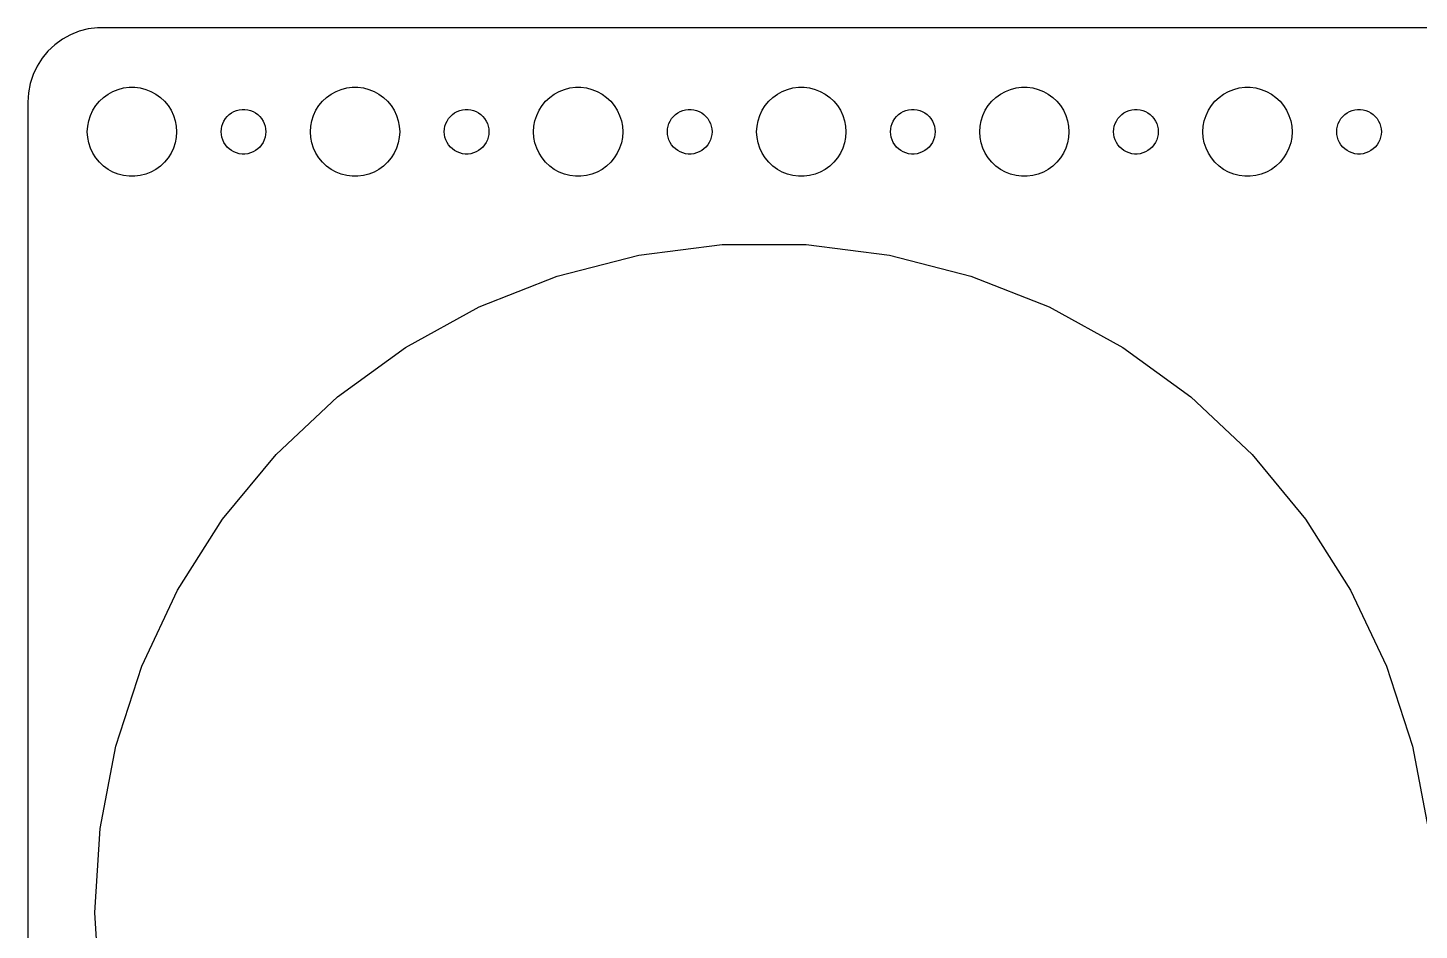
# Model space of a CAD drawing. Header units: metres. Extents: x -240 to 240, y -59 to 59.
# Drawn here: x -239.5 to -146, y -1.2 to 59.5 of the extents above; entities that cross this region are included whole.
import ezdxf

# ---------------------------------------------------------------- set-up
doc = ezdxf.new("R2010")
doc.units = ezdxf.units.M

msp = doc.modelspace()

# ---------------------------------------------------------------- linework, layer by layer
for p, q in [((-236.629, 59.0241), (-237.179, 58.7216)), ((-236.045, 59.2553), (-236.629, 59.0241)), ((-235.437, 59.4114), (-236.045, 59.2553)), ((-234.814, 59.4901), (-235.437, 59.4114)), ((234.814, 59.4901), (-234.814, 59.4901)), ((-237.687, 58.3526), (-238.145, 57.9227)), ((-237.179, 58.7216), (-237.687, 58.3526)), ((-238.545, 57.4389), (-238.882, 56.9088)), ((-238.145, 57.9227), (-238.545, 57.4389)), ((-239.149, 56.3406), (-239.343, 55.7434)), ((-238.882, 56.9088), (-239.149, 56.3406)), ((-239.343, 55.7434), (-239.461, 55.1267)), ((-234.107, 55.033), (-233.777, 55.2145)), ((-233.777, 55.2145), (-233.427, 55.3532)), ((-233.427, 55.3532), (-233.062, 55.4469)), ((-233.062, 55.4469), (-232.688, 55.4941)), ((-232.688, 55.4941), (-232.312, 55.4941)), ((-232.312, 55.4941), (-231.938, 55.4469)), ((-231.938, 55.4469), (-231.573, 55.3532)), ((-231.573, 55.3532), (-231.223, 55.2145)), ((-231.223, 55.2145), (-230.893, 55.033)), ((-219.107, 55.033), (-218.777, 55.2145)), ((-218.777, 55.2145), (-218.427, 55.3532)), ((-218.427, 55.3532), (-218.062, 55.4469)), ((-218.062, 55.4469), (-217.688, 55.4941)), ((-217.688, 55.4941), (-217.312, 55.4941)), ((-217.312, 55.4941), (-216.938, 55.4469)), ((-216.938, 55.4469), (-216.573, 55.3532)), ((-216.573, 55.3532), (-216.223, 55.2145)), ((-216.223, 55.2145), (-215.893, 55.033)), ((-204.107, 55.033), (-203.777, 55.2145)), ((-203.777, 55.2145), (-203.427, 55.3532)), ((-203.427, 55.3532), (-203.062, 55.4469)), ((-203.062, 55.4469), (-202.688, 55.4941)), ((-202.688, 55.4941), (-202.312, 55.4941)), ((-202.312, 55.4941), (-201.938, 55.4469)), ((-201.938, 55.4469), (-201.573, 55.3532)), ((-201.573, 55.3532), (-201.223, 55.2145)), ((-201.223, 55.2145), (-200.893, 55.033)), ((-189.107, 55.033), (-188.777, 55.2145)), ((-188.777, 55.2145), (-188.427, 55.3532)), ((-188.427, 55.3532), (-188.062, 55.4469)), ((-188.062, 55.4469), (-187.688, 55.4941)), ((-187.688, 55.4941), (-187.312, 55.4941)), ((-187.312, 55.4941), (-186.938, 55.4469)), ((-186.938, 55.4469), (-186.573, 55.3532)), ((-186.573, 55.3532), (-186.223, 55.2145)), ((-186.223, 55.2145), (-185.893, 55.033)), ((-174.107, 55.033), (-173.777, 55.2145)), ((-173.777, 55.2145), (-173.427, 55.3532)), ((-173.427, 55.3532), (-173.062, 55.4469)), ((-173.062, 55.4469), (-172.688, 55.4941)), ((-172.688, 55.4941), (-172.312, 55.4941)), ((-172.312, 55.4941), (-171.938, 55.4469)), ((-171.938, 55.4469), (-171.573, 55.3532)), ((-171.573, 55.3532), (-171.223, 55.2145)), ((-171.223, 55.2145), (-170.893, 55.033)), ((-159.107, 55.033), (-158.777, 55.2145)), ((-158.777, 55.2145), (-158.427, 55.3532)), ((-158.427, 55.3532), (-158.062, 55.4469)), ((-158.062, 55.4469), (-157.688, 55.4941)), ((-157.688, 55.4941), (-157.312, 55.4941)), ((-157.312, 55.4941), (-156.938, 55.4469)), ((-156.938, 55.4469), (-156.573, 55.3532)), ((-156.573, 55.3532), (-156.223, 55.2145)), ((-156.223, 55.2145), (-155.893, 55.033)), ((-239.461, 55.1267), (-239.5, 54.5)), ((-239.5, 54.5), (-239.5, -54.5)), ((-235.129, 53.9453), (-234.927, 54.2634)), ((-234.927, 54.2634), (-234.687, 54.5536)), ((-234.687, 54.5536), (-234.412, 54.8115)), ((-234.412, 54.8115), (-234.107, 55.033)), ((-230.893, 55.033), (-230.588, 54.8115)), ((-230.588, 54.8115), (-230.313, 54.5536)), ((-230.313, 54.5536), (-230.073, 54.2634)), ((-230.073, 54.2634), (-229.871, 53.9453)), ((-220.129, 53.9453), (-219.927, 54.2634)), ((-219.927, 54.2634), (-219.687, 54.5536)), ((-219.687, 54.5536), (-219.412, 54.8115)), ((-219.412, 54.8115), (-219.107, 55.033)), ((-215.893, 55.033), (-215.588, 54.8115)), ((-215.588, 54.8115), (-215.313, 54.5536)), ((-215.313, 54.5536), (-215.073, 54.2634)), ((-215.073, 54.2634), (-214.871, 53.9453)), ((-205.129, 53.9453), (-204.927, 54.2634)), ((-204.927, 54.2634), (-204.687, 54.5536)), ((-204.687, 54.5536), (-204.412, 54.8115)), ((-204.412, 54.8115), (-204.107, 55.033)), ((-200.893, 55.033), (-200.588, 54.8115)), ((-200.588, 54.8115), (-200.313, 54.5536)), ((-200.313, 54.5536), (-200.073, 54.2634)), ((-200.073, 54.2634), (-199.871, 53.9453)), ((-190.129, 53.9453), (-189.927, 54.2634)), ((-189.927, 54.2634), (-189.687, 54.5536)), ((-189.687, 54.5536), (-189.412, 54.8115)), ((-189.412, 54.8115), (-189.107, 55.033)), ((-185.893, 55.033), (-185.588, 54.8115)), ((-185.588, 54.8115), (-185.313, 54.5536)), ((-185.313, 54.5536), (-185.073, 54.2634)), ((-185.073, 54.2634), (-184.871, 53.9453)), ((-175.129, 53.9453), (-174.927, 54.2634)), ((-174.927, 54.2634), (-174.687, 54.5536)), ((-174.687, 54.5536), (-174.412, 54.8115)), ((-174.412, 54.8115), (-174.107, 55.033)), ((-170.893, 55.033), (-170.588, 54.8115)), ((-170.588, 54.8115), (-170.313, 54.5536)), ((-170.313, 54.5536), (-170.073, 54.2634)), ((-170.073, 54.2634), (-169.871, 53.9453)), ((-160.129, 53.9453), (-159.927, 54.2634)), ((-159.927, 54.2634), (-159.687, 54.5536)), ((-159.687, 54.5536), (-159.412, 54.8115)), ((-159.412, 54.8115), (-159.107, 55.033)), ((-155.893, 55.033), (-155.588, 54.8115)), ((-155.588, 54.8115), (-155.313, 54.5536)), ((-155.313, 54.5536), (-155.073, 54.2634)), ((-155.073, 54.2634), (-154.871, 53.9453)), ((-235.406, 53.2461), (-235.289, 53.6044)), ((-235.289, 53.6044), (-235.129, 53.9453)), ((-229.871, 53.9453), (-229.711, 53.6044)), ((-229.711, 53.6044), (-229.594, 53.2461)), ((-226.314, 53.2226), (-226.214, 53.3817)), ((-226.214, 53.3817), (-226.093, 53.5268)), ((-226.093, 53.5268), (-225.956, 53.6558)), ((-225.956, 53.6558), (-225.804, 53.7665)), ((-225.804, 53.7665), (-225.639, 53.8572)), ((-225.639, 53.8572), (-225.464, 53.9266)), ((-225.464, 53.9266), (-225.281, 53.9734)), ((-225.281, 53.9734), (-225.094, 53.997)), ((-225.094, 53.997), (-224.906, 53.997)), ((-224.906, 53.997), (-224.719, 53.9734)), ((-224.719, 53.9734), (-224.536, 53.9266)), ((-224.536, 53.9266), (-224.361, 53.8572)), ((-224.361, 53.8572), (-224.196, 53.7665)), ((-224.196, 53.7665), (-224.044, 53.6558)), ((-224.044, 53.6558), (-223.907, 53.5268)), ((-223.907, 53.5268), (-223.786, 53.3817)), ((-223.786, 53.3817), (-223.686, 53.2226)), ((-220.406, 53.2461), (-220.289, 53.6044)), ((-220.289, 53.6044), (-220.129, 53.9453)), ((-214.871, 53.9453), (-214.711, 53.6044)), ((-214.711, 53.6044), (-214.594, 53.2461)), ((-211.314, 53.2226), (-211.214, 53.3817)), ((-211.214, 53.3817), (-211.093, 53.5268)), ((-211.093, 53.5268), (-210.956, 53.6558)), ((-210.956, 53.6558), (-210.804, 53.7665)), ((-210.804, 53.7665), (-210.639, 53.8572)), ((-210.639, 53.8572), (-210.464, 53.9266)), ((-210.464, 53.9266), (-210.281, 53.9734)), ((-210.281, 53.9734), (-210.094, 53.997)), ((-210.094, 53.997), (-209.906, 53.997)), ((-209.906, 53.997), (-209.719, 53.9734)), ((-209.719, 53.9734), (-209.536, 53.9266)), ((-209.536, 53.9266), (-209.361, 53.8572)), ((-209.361, 53.8572), (-209.196, 53.7665)), ((-209.196, 53.7665), (-209.044, 53.6558)), ((-209.044, 53.6558), (-208.907, 53.5268)), ((-208.907, 53.5268), (-208.786, 53.3817)), ((-208.786, 53.3817), (-208.686, 53.2226)), ((-205.406, 53.2461), (-205.289, 53.6044)), ((-205.289, 53.6044), (-205.129, 53.9453)), ((-199.871, 53.9453), (-199.711, 53.6044)), ((-199.711, 53.6044), (-199.594, 53.2461)), ((-196.314, 53.2226), (-196.214, 53.3817)), ((-196.214, 53.3817), (-196.093, 53.5268)), ((-196.093, 53.5268), (-195.956, 53.6558)), ((-195.956, 53.6558), (-195.804, 53.7665)), ((-195.804, 53.7665), (-195.639, 53.8572)), ((-195.639, 53.8572), (-195.464, 53.9266)), ((-195.464, 53.9266), (-195.281, 53.9734)), ((-195.281, 53.9734), (-195.094, 53.997)), ((-195.094, 53.997), (-194.906, 53.997)), ((-194.906, 53.997), (-194.719, 53.9734)), ((-194.719, 53.9734), (-194.536, 53.9266)), ((-194.536, 53.9266), (-194.361, 53.8572)), ((-194.361, 53.8572), (-194.196, 53.7665)), ((-194.196, 53.7665), (-194.044, 53.6558)), ((-194.044, 53.6558), (-193.907, 53.5268)), ((-193.907, 53.5268), (-193.786, 53.3817)), ((-193.786, 53.3817), (-193.686, 53.2226)), ((-190.406, 53.2461), (-190.289, 53.6044)), ((-190.289, 53.6044), (-190.129, 53.9453)), ((-184.871, 53.9453), (-184.711, 53.6044)), ((-184.711, 53.6044), (-184.594, 53.2461)), ((-181.314, 53.2226), (-181.214, 53.3817)), ((-181.214, 53.3817), (-181.093, 53.5268)), ((-181.093, 53.5268), (-180.956, 53.6558)), ((-180.956, 53.6558), (-180.804, 53.7665)), ((-180.804, 53.7665), (-180.639, 53.8572)), ((-180.639, 53.8572), (-180.464, 53.9266)), ((-180.464, 53.9266), (-180.281, 53.9734)), ((-180.281, 53.9734), (-180.094, 53.997)), ((-180.094, 53.997), (-179.906, 53.997)), ((-179.906, 53.997), (-179.719, 53.9734)), ((-179.719, 53.9734), (-179.536, 53.9266)), ((-179.536, 53.9266), (-179.361, 53.8572)), ((-179.361, 53.8572), (-179.196, 53.7665)), ((-179.196, 53.7665), (-179.044, 53.6558)), ((-179.044, 53.6558), (-178.907, 53.5268)), ((-178.907, 53.5268), (-178.786, 53.3817)), ((-178.786, 53.3817), (-178.686, 53.2226)), ((-175.406, 53.2461), (-175.289, 53.6044)), ((-175.289, 53.6044), (-175.129, 53.9453)), ((-169.871, 53.9453), (-169.711, 53.6044)), ((-169.711, 53.6044), (-169.594, 53.2461)), ((-166.314, 53.2226), (-166.214, 53.3817)), ((-166.214, 53.3817), (-166.093, 53.5268)), ((-166.093, 53.5268), (-165.956, 53.6558)), ((-165.956, 53.6558), (-165.804, 53.7665)), ((-165.804, 53.7665), (-165.639, 53.8572)), ((-165.639, 53.8572), (-165.464, 53.9266)), ((-165.464, 53.9266), (-165.281, 53.9734)), ((-165.281, 53.9734), (-165.094, 53.997)), ((-165.094, 53.997), (-164.906, 53.997)), ((-164.906, 53.997), (-164.719, 53.9734)), ((-164.719, 53.9734), (-164.536, 53.9266)), ((-164.536, 53.9266), (-164.361, 53.8572)), ((-164.361, 53.8572), (-164.196, 53.7665)), ((-164.196, 53.7665), (-164.044, 53.6558)), ((-164.044, 53.6558), (-163.907, 53.5268)), ((-163.907, 53.5268), (-163.786, 53.3817)), ((-163.786, 53.3817), (-163.686, 53.2226)), ((-160.406, 53.2461), (-160.289, 53.6044)), ((-160.289, 53.6044), (-160.129, 53.9453)), ((-154.871, 53.9453), (-154.711, 53.6044)), ((-154.711, 53.6044), (-154.594, 53.2461)), ((-151.314, 53.2226), (-151.214, 53.3817)), ((-151.214, 53.3817), (-151.093, 53.5268)), ((-151.093, 53.5268), (-150.956, 53.6558)), ((-150.956, 53.6558), (-150.804, 53.7665)), ((-150.804, 53.7665), (-150.639, 53.8572)), ((-150.639, 53.8572), (-150.464, 53.9266)), ((-150.464, 53.9266), (-150.281, 53.9734)), ((-150.281, 53.9734), (-150.094, 53.997)), ((-150.094, 53.997), (-149.906, 53.997)), ((-149.906, 53.997), (-149.719, 53.9734)), ((-149.719, 53.9734), (-149.536, 53.9266)), ((-149.536, 53.9266), (-149.361, 53.8572)), ((-149.361, 53.8572), (-149.196, 53.7665)), ((-149.196, 53.7665), (-149.044, 53.6558)), ((-149.044, 53.6558), (-148.907, 53.5268)), ((-148.907, 53.5268), (-148.786, 53.3817)), ((-148.786, 53.3817), (-148.686, 53.2226)), ((-235.5, 52.5), (-235.476, 52.876)), ((-235.476, 52.124), (-235.5, 52.5)), ((-235.476, 52.876), (-235.406, 53.2461)), ((-229.594, 53.2461), (-229.524, 52.876)), ((-229.524, 52.876), (-229.5, 52.5)), ((-229.5, 52.5), (-229.524, 52.124)), ((-226.5, 52.5), (-226.488, 52.688)), ((-226.488, 52.312), (-226.5, 52.5)), ((-226.488, 52.688), (-226.453, 52.873)), ((-226.453, 52.873), (-226.395, 53.0522)), ((-226.395, 53.0522), (-226.314, 53.2226)), ((-223.686, 53.2226), (-223.605, 53.0522)), ((-223.605, 53.0522), (-223.547, 52.873)), ((-223.547, 52.873), (-223.512, 52.688)), ((-223.512, 52.688), (-223.5, 52.5)), ((-223.5, 52.5), (-223.512, 52.312)), ((-220.5, 52.5), (-220.476, 52.876)), ((-220.476, 52.124), (-220.5, 52.5)), ((-220.476, 52.876), (-220.406, 53.2461)), ((-214.594, 53.2461), (-214.524, 52.876)), ((-214.524, 52.876), (-214.5, 52.5)), ((-214.5, 52.5), (-214.524, 52.124)), ((-211.5, 52.5), (-211.488, 52.688)), ((-211.488, 52.312), (-211.5, 52.5)), ((-211.488, 52.688), (-211.453, 52.873)), ((-211.453, 52.873), (-211.395, 53.0522)), ((-211.395, 53.0522), (-211.314, 53.2226)), ((-208.686, 53.2226), (-208.605, 53.0522)), ((-208.605, 53.0522), (-208.547, 52.873)), ((-208.547, 52.873), (-208.512, 52.688)), ((-208.512, 52.688), (-208.5, 52.5)), ((-208.5, 52.5), (-208.512, 52.312)), ((-205.5, 52.5), (-205.476, 52.876)), ((-205.476, 52.124), (-205.5, 52.5)), ((-205.476, 52.876), (-205.406, 53.2461)), ((-199.594, 53.2461), (-199.524, 52.876)), ((-199.524, 52.876), (-199.5, 52.5)), ((-199.5, 52.5), (-199.524, 52.124)), ((-196.5, 52.5), (-196.488, 52.688)), ((-196.488, 52.312), (-196.5, 52.5)), ((-196.488, 52.688), (-196.453, 52.873)), ((-196.453, 52.873), (-196.395, 53.0522)), ((-196.395, 53.0522), (-196.314, 53.2226)), ((-193.686, 53.2226), (-193.605, 53.0522)), ((-193.605, 53.0522), (-193.547, 52.873)), ((-193.547, 52.873), (-193.512, 52.688)), ((-193.512, 52.688), (-193.5, 52.5)), ((-193.5, 52.5), (-193.512, 52.312)), ((-190.5, 52.5), (-190.476, 52.876)), ((-190.476, 52.124), (-190.5, 52.5)), ((-190.476, 52.876), (-190.406, 53.2461)), ((-184.594, 53.2461), (-184.524, 52.876)), ((-184.524, 52.876), (-184.5, 52.5)), ((-184.5, 52.5), (-184.524, 52.124)), ((-181.5, 52.5), (-181.488, 52.688)), ((-181.488, 52.312), (-181.5, 52.5)), ((-181.488, 52.688), (-181.453, 52.873)), ((-181.453, 52.873), (-181.395, 53.0522)), ((-181.395, 53.0522), (-181.314, 53.2226)), ((-178.686, 53.2226), (-178.605, 53.0522)), ((-178.605, 53.0522), (-178.547, 52.873)), ((-178.547, 52.873), (-178.512, 52.688)), ((-178.512, 52.688), (-178.5, 52.5)), ((-178.5, 52.5), (-178.512, 52.312)), ((-175.5, 52.5), (-175.476, 52.876)), ((-175.476, 52.124), (-175.5, 52.5)), ((-175.476, 52.876), (-175.406, 53.2461)), ((-169.594, 53.2461), (-169.524, 52.876)), ((-169.524, 52.876), (-169.5, 52.5)), ((-169.5, 52.5), (-169.524, 52.124)), ((-166.5, 52.5), (-166.488, 52.688)), ((-166.488, 52.312), (-166.5, 52.5)), ((-166.488, 52.688), (-166.453, 52.873)), ((-166.453, 52.873), (-166.395, 53.0522)), ((-166.395, 53.0522), (-166.314, 53.2226)), ((-163.686, 53.2226), (-163.605, 53.0522)), ((-163.605, 53.0522), (-163.547, 52.873)), ((-163.547, 52.873), (-163.512, 52.688)), ((-163.512, 52.688), (-163.5, 52.5)), ((-163.5, 52.5), (-163.512, 52.312)), ((-160.5, 52.5), (-160.476, 52.876)), ((-160.476, 52.124), (-160.5, 52.5)), ((-160.476, 52.876), (-160.406, 53.2461)), ((-154.594, 53.2461), (-154.524, 52.876)), ((-154.524, 52.876), (-154.5, 52.5)), ((-154.5, 52.5), (-154.524, 52.124)), ((-151.5, 52.5), (-151.488, 52.688)), ((-151.488, 52.312), (-151.5, 52.5)), ((-151.488, 52.688), (-151.453, 52.873)), ((-151.453, 52.873), (-151.395, 53.0522)), ((-151.395, 53.0522), (-151.314, 53.2226)), ((-148.686, 53.2226), (-148.605, 53.0522)), ((-148.605, 53.0522), (-148.547, 52.873)), ((-148.547, 52.873), (-148.512, 52.688)), ((-148.512, 52.688), (-148.5, 52.5)), ((-148.5, 52.5), (-148.512, 52.312)), ((-235.406, 51.7539), (-235.476, 52.124)), ((-235.289, 51.3956), (-235.406, 51.7539)), ((-229.594, 51.7539), (-229.711, 51.3956)), ((-229.524, 52.124), (-229.594, 51.7539)), ((-226.453, 52.127), (-226.488, 52.312)), ((-226.395, 51.9478), (-226.453, 52.127)), ((-226.314, 51.7774), (-226.395, 51.9478)), ((-226.214, 51.6183), (-226.314, 51.7774)), ((-226.093, 51.4732), (-226.214, 51.6183)), ((-225.956, 51.3442), (-226.093, 51.4732)), ((-223.907, 51.4732), (-224.044, 51.3442)), ((-223.786, 51.6183), (-223.907, 51.4732)), ((-223.686, 51.7774), (-223.786, 51.6183)), ((-223.605, 51.9478), (-223.686, 51.7774)), ((-223.547, 52.127), (-223.605, 51.9478)), ((-223.512, 52.312), (-223.547, 52.127)), ((-220.406, 51.7539), (-220.476, 52.124)), ((-220.289, 51.3956), (-220.406, 51.7539)), ((-214.594, 51.7539), (-214.711, 51.3956)), ((-214.524, 52.124), (-214.594, 51.7539)), ((-211.453, 52.127), (-211.488, 52.312)), ((-211.395, 51.9478), (-211.453, 52.127)), ((-211.314, 51.7774), (-211.395, 51.9478)), ((-211.214, 51.6183), (-211.314, 51.7774)), ((-211.093, 51.4732), (-211.214, 51.6183)), ((-210.956, 51.3442), (-211.093, 51.4732)), ((-208.907, 51.4732), (-209.044, 51.3442)), ((-208.786, 51.6183), (-208.907, 51.4732)), ((-208.686, 51.7774), (-208.786, 51.6183)), ((-208.605, 51.9478), (-208.686, 51.7774)), ((-208.547, 52.127), (-208.605, 51.9478)), ((-208.512, 52.312), (-208.547, 52.127)), ((-205.406, 51.7539), (-205.476, 52.124)), ((-205.289, 51.3956), (-205.406, 51.7539)), ((-199.594, 51.7539), (-199.711, 51.3956)), ((-199.524, 52.124), (-199.594, 51.7539)), ((-196.453, 52.127), (-196.488, 52.312)), ((-196.395, 51.9478), (-196.453, 52.127)), ((-196.314, 51.7774), (-196.395, 51.9478)), ((-196.214, 51.6183), (-196.314, 51.7774)), ((-196.093, 51.4732), (-196.214, 51.6183)), ((-195.956, 51.3442), (-196.093, 51.4732)), ((-193.907, 51.4732), (-194.044, 51.3442)), ((-193.786, 51.6183), (-193.907, 51.4732)), ((-193.686, 51.7774), (-193.786, 51.6183)), ((-193.605, 51.9478), (-193.686, 51.7774)), ((-193.547, 52.127), (-193.605, 51.9478)), ((-193.512, 52.312), (-193.547, 52.127)), ((-190.406, 51.7539), (-190.476, 52.124)), ((-190.289, 51.3956), (-190.406, 51.7539)), ((-184.594, 51.7539), (-184.711, 51.3956)), ((-184.524, 52.124), (-184.594, 51.7539)), ((-181.453, 52.127), (-181.488, 52.312)), ((-181.395, 51.9478), (-181.453, 52.127)), ((-181.314, 51.7774), (-181.395, 51.9478)), ((-181.214, 51.6183), (-181.314, 51.7774)), ((-181.093, 51.4732), (-181.214, 51.6183)), ((-180.956, 51.3442), (-181.093, 51.4732)), ((-178.907, 51.4732), (-179.044, 51.3442)), ((-178.786, 51.6183), (-178.907, 51.4732)), ((-178.686, 51.7774), (-178.786, 51.6183)), ((-178.605, 51.9478), (-178.686, 51.7774)), ((-178.547, 52.127), (-178.605, 51.9478)), ((-178.512, 52.312), (-178.547, 52.127)), ((-175.406, 51.7539), (-175.476, 52.124)), ((-175.289, 51.3956), (-175.406, 51.7539)), ((-169.594, 51.7539), (-169.711, 51.3956)), ((-169.524, 52.124), (-169.594, 51.7539)), ((-166.453, 52.127), (-166.488, 52.312)), ((-166.395, 51.9478), (-166.453, 52.127)), ((-166.314, 51.7774), (-166.395, 51.9478)), ((-166.214, 51.6183), (-166.314, 51.7774)), ((-166.093, 51.4732), (-166.214, 51.6183)), ((-165.956, 51.3442), (-166.093, 51.4732)), ((-163.907, 51.4732), (-164.044, 51.3442)), ((-163.786, 51.6183), (-163.907, 51.4732)), ((-163.686, 51.7774), (-163.786, 51.6183)), ((-163.605, 51.9478), (-163.686, 51.7774)), ((-163.547, 52.127), (-163.605, 51.9478)), ((-163.512, 52.312), (-163.547, 52.127)), ((-160.406, 51.7539), (-160.476, 52.124)), ((-160.289, 51.3956), (-160.406, 51.7539)), ((-154.594, 51.7539), (-154.711, 51.3956)), ((-154.524, 52.124), (-154.594, 51.7539)), ((-151.453, 52.127), (-151.488, 52.312)), ((-151.395, 51.9478), (-151.453, 52.127)), ((-151.314, 51.7774), (-151.395, 51.9478)), ((-151.214, 51.6183), (-151.314, 51.7774)), ((-151.093, 51.4732), (-151.214, 51.6183)), ((-150.956, 51.3442), (-151.093, 51.4732)), ((-148.907, 51.4732), (-149.044, 51.3442)), ((-148.786, 51.6183), (-148.907, 51.4732)), ((-148.686, 51.7774), (-148.786, 51.6183)), ((-148.605, 51.9478), (-148.686, 51.7774)), ((-148.547, 52.127), (-148.605, 51.9478)), ((-148.512, 52.312), (-148.547, 52.127)), ((-235.129, 51.0547), (-235.289, 51.3956)), ((-234.927, 50.7366), (-235.129, 51.0547)), ((-234.687, 50.4464), (-234.927, 50.7366)), ((-230.073, 50.7366), (-230.313, 50.4464)), ((-229.871, 51.0547), (-230.073, 50.7366)), ((-229.711, 51.3956), (-229.871, 51.0547)), ((-225.804, 51.2335), (-225.956, 51.3442)), ((-225.639, 51.1428), (-225.804, 51.2335)), ((-225.464, 51.0734), (-225.639, 51.1428)), ((-225.281, 51.0266), (-225.464, 51.0734)), ((-225.094, 51.003), (-225.281, 51.0266)), ((-224.906, 51.003), (-225.094, 51.003)), ((-224.719, 51.0266), (-224.906, 51.003)), ((-224.536, 51.0734), (-224.719, 51.0266)), ((-224.361, 51.1428), (-224.536, 51.0734)), ((-224.196, 51.2335), (-224.361, 51.1428)), ((-224.044, 51.3442), (-224.196, 51.2335)), ((-220.129, 51.0547), (-220.289, 51.3956)), ((-219.927, 50.7366), (-220.129, 51.0547)), ((-219.687, 50.4464), (-219.927, 50.7366)), ((-215.073, 50.7366), (-215.313, 50.4464)), ((-214.871, 51.0547), (-215.073, 50.7366)), ((-214.711, 51.3956), (-214.871, 51.0547)), ((-210.804, 51.2335), (-210.956, 51.3442)), ((-210.639, 51.1428), (-210.804, 51.2335)), ((-210.464, 51.0734), (-210.639, 51.1428)), ((-210.281, 51.0266), (-210.464, 51.0734)), ((-210.094, 51.003), (-210.281, 51.0266)), ((-209.906, 51.003), (-210.094, 51.003)), ((-209.719, 51.0266), (-209.906, 51.003)), ((-209.536, 51.0734), (-209.719, 51.0266)), ((-209.361, 51.1428), (-209.536, 51.0734)), ((-209.196, 51.2335), (-209.361, 51.1428)), ((-209.044, 51.3442), (-209.196, 51.2335)), ((-205.129, 51.0547), (-205.289, 51.3956)), ((-204.927, 50.7366), (-205.129, 51.0547)), ((-204.687, 50.4464), (-204.927, 50.7366)), ((-200.073, 50.7366), (-200.313, 50.4464)), ((-199.871, 51.0547), (-200.073, 50.7366)), ((-199.711, 51.3956), (-199.871, 51.0547)), ((-195.804, 51.2335), (-195.956, 51.3442)), ((-195.639, 51.1428), (-195.804, 51.2335)), ((-195.464, 51.0734), (-195.639, 51.1428)), ((-195.281, 51.0266), (-195.464, 51.0734)), ((-195.094, 51.003), (-195.281, 51.0266)), ((-194.906, 51.003), (-195.094, 51.003)), ((-194.719, 51.0266), (-194.906, 51.003)), ((-194.536, 51.0734), (-194.719, 51.0266)), ((-194.361, 51.1428), (-194.536, 51.0734)), ((-194.196, 51.2335), (-194.361, 51.1428)), ((-194.044, 51.3442), (-194.196, 51.2335)), ((-190.129, 51.0547), (-190.289, 51.3956)), ((-189.927, 50.7366), (-190.129, 51.0547)), ((-189.687, 50.4464), (-189.927, 50.7366)), ((-185.073, 50.7366), (-185.313, 50.4464)), ((-184.871, 51.0547), (-185.073, 50.7366)), ((-184.711, 51.3956), (-184.871, 51.0547)), ((-180.804, 51.2335), (-180.956, 51.3442)), ((-180.639, 51.1428), (-180.804, 51.2335)), ((-180.464, 51.0734), (-180.639, 51.1428)), ((-180.281, 51.0266), (-180.464, 51.0734)), ((-180.094, 51.003), (-180.281, 51.0266)), ((-179.906, 51.003), (-180.094, 51.003)), ((-179.719, 51.0266), (-179.906, 51.003)), ((-179.536, 51.0734), (-179.719, 51.0266)), ((-179.361, 51.1428), (-179.536, 51.0734)), ((-179.196, 51.2335), (-179.361, 51.1428)), ((-179.044, 51.3442), (-179.196, 51.2335)), ((-175.129, 51.0547), (-175.289, 51.3956)), ((-174.927, 50.7366), (-175.129, 51.0547)), ((-174.687, 50.4464), (-174.927, 50.7366)), ((-170.073, 50.7366), (-170.313, 50.4464)), ((-169.871, 51.0547), (-170.073, 50.7366)), ((-169.711, 51.3956), (-169.871, 51.0547)), ((-165.804, 51.2335), (-165.956, 51.3442)), ((-165.639, 51.1428), (-165.804, 51.2335)), ((-165.464, 51.0734), (-165.639, 51.1428)), ((-165.281, 51.0266), (-165.464, 51.0734)), ((-165.094, 51.003), (-165.281, 51.0266)), ((-164.906, 51.003), (-165.094, 51.003)), ((-164.719, 51.0266), (-164.906, 51.003)), ((-164.536, 51.0734), (-164.719, 51.0266)), ((-164.361, 51.1428), (-164.536, 51.0734)), ((-164.196, 51.2335), (-164.361, 51.1428)), ((-164.044, 51.3442), (-164.196, 51.2335)), ((-160.129, 51.0547), (-160.289, 51.3956)), ((-159.927, 50.7366), (-160.129, 51.0547)), ((-159.687, 50.4464), (-159.927, 50.7366)), ((-155.073, 50.7366), (-155.313, 50.4464)), ((-154.871, 51.0547), (-155.073, 50.7366)), ((-154.711, 51.3956), (-154.871, 51.0547)), ((-150.804, 51.2335), (-150.956, 51.3442)), ((-150.639, 51.1428), (-150.804, 51.2335)), ((-150.464, 51.0734), (-150.639, 51.1428)), ((-150.281, 51.0266), (-150.464, 51.0734)), ((-150.094, 51.003), (-150.281, 51.0266)), ((-149.906, 51.003), (-150.094, 51.003)), ((-149.719, 51.0266), (-149.906, 51.003)), ((-149.536, 51.0734), (-149.719, 51.0266)), ((-149.361, 51.1428), (-149.536, 51.0734)), ((-149.196, 51.2335), (-149.361, 51.1428)), ((-149.044, 51.3442), (-149.196, 51.2335)), ((-234.412, 50.1885), (-234.687, 50.4464)), ((-234.107, 49.967), (-234.412, 50.1885)), ((-233.777, 49.7855), (-234.107, 49.967)), ((-233.427, 49.6468), (-233.777, 49.7855)), ((-233.062, 49.5531), (-233.427, 49.6468)), ((-231.573, 49.6468), (-231.938, 49.5531)), ((-231.223, 49.7855), (-231.573, 49.6468)), ((-230.893, 49.967), (-231.223, 49.7855)), ((-230.588, 50.1885), (-230.893, 49.967)), ((-230.313, 50.4464), (-230.588, 50.1885)), ((-219.412, 50.1885), (-219.687, 50.4464)), ((-219.107, 49.967), (-219.412, 50.1885)), ((-218.777, 49.7855), (-219.107, 49.967)), ((-218.427, 49.6468), (-218.777, 49.7855)), ((-218.062, 49.5531), (-218.427, 49.6468)), ((-216.573, 49.6468), (-216.938, 49.5531)), ((-216.223, 49.7855), (-216.573, 49.6468)), ((-215.893, 49.967), (-216.223, 49.7855)), ((-215.588, 50.1885), (-215.893, 49.967)), ((-215.313, 50.4464), (-215.588, 50.1885)), ((-204.412, 50.1885), (-204.687, 50.4464)), ((-204.107, 49.967), (-204.412, 50.1885)), ((-203.777, 49.7855), (-204.107, 49.967)), ((-203.427, 49.6468), (-203.777, 49.7855)), ((-203.062, 49.5531), (-203.427, 49.6468)), ((-201.573, 49.6468), (-201.938, 49.5531)), ((-201.223, 49.7855), (-201.573, 49.6468)), ((-200.893, 49.967), (-201.223, 49.7855)), ((-200.588, 50.1885), (-200.893, 49.967)), ((-200.313, 50.4464), (-200.588, 50.1885)), ((-189.412, 50.1885), (-189.687, 50.4464)), ((-189.107, 49.967), (-189.412, 50.1885)), ((-188.777, 49.7855), (-189.107, 49.967)), ((-188.427, 49.6468), (-188.777, 49.7855)), ((-188.062, 49.5531), (-188.427, 49.6468)), ((-186.573, 49.6468), (-186.938, 49.5531)), ((-186.223, 49.7855), (-186.573, 49.6468)), ((-185.893, 49.967), (-186.223, 49.7855)), ((-185.588, 50.1885), (-185.893, 49.967)), ((-185.313, 50.4464), (-185.588, 50.1885)), ((-174.412, 50.1885), (-174.687, 50.4464)), ((-174.107, 49.967), (-174.412, 50.1885)), ((-173.777, 49.7855), (-174.107, 49.967)), ((-173.427, 49.6468), (-173.777, 49.7855)), ((-173.062, 49.5531), (-173.427, 49.6468)), ((-171.573, 49.6468), (-171.938, 49.5531)), ((-171.223, 49.7855), (-171.573, 49.6468)), ((-170.893, 49.967), (-171.223, 49.7855)), ((-170.588, 50.1885), (-170.893, 49.967)), ((-170.313, 50.4464), (-170.588, 50.1885)), ((-159.412, 50.1885), (-159.687, 50.4464)), ((-159.107, 49.967), (-159.412, 50.1885)), ((-158.777, 49.7855), (-159.107, 49.967)), ((-158.427, 49.6468), (-158.777, 49.7855)), ((-158.062, 49.5531), (-158.427, 49.6468)), ((-156.573, 49.6468), (-156.938, 49.5531)), ((-156.223, 49.7855), (-156.573, 49.6468)), ((-155.893, 49.967), (-156.223, 49.7855)), ((-155.588, 50.1885), (-155.893, 49.967)), ((-155.313, 50.4464), (-155.588, 50.1885)), ((-232.688, 49.5059), (-233.062, 49.5531)), ((-232.312, 49.5059), (-232.688, 49.5059)), ((-231.938, 49.5531), (-232.312, 49.5059)), ((-217.688, 49.5059), (-218.062, 49.5531)), ((-217.312, 49.5059), (-217.688, 49.5059)), ((-216.938, 49.5531), (-217.312, 49.5059)), ((-202.688, 49.5059), (-203.062, 49.5531)), ((-202.312, 49.5059), (-202.688, 49.5059)), ((-201.938, 49.5531), (-202.312, 49.5059)), ((-187.688, 49.5059), (-188.062, 49.5531)), ((-187.312, 49.5059), (-187.688, 49.5059)), ((-186.938, 49.5531), (-187.312, 49.5059)), ((-172.688, 49.5059), (-173.062, 49.5531)), ((-172.312, 49.5059), (-172.688, 49.5059)), ((-171.938, 49.5531), (-172.312, 49.5059)), ((-157.688, 49.5059), (-158.062, 49.5531)), ((-157.312, 49.5059), (-157.688, 49.5059)), ((-156.938, 49.5531), (-157.312, 49.5059)), ((-198.432, 44.2029), (-192.826, 44.9112)), ((-192.826, 44.9112), (-187.174, 44.9112)), ((-187.174, 44.9112), (-181.568, 44.2029)), ((-203.906, 42.7975), (-198.432, 44.2029)), ((-181.568, 44.2029), (-176.094, 42.7975)), ((-209.16, 40.7172), (-203.906, 42.7975)), ((-176.094, 42.7975), (-170.84, 40.7172)), ((-214.112, 37.9948), (-209.16, 40.7172)), ((-170.84, 40.7172), (-165.888, 37.9948)), ((-218.684, 34.6731), (-214.112, 37.9948)), ((-165.888, 37.9948), (-161.316, 34.6731)), ((-222.804, 30.8046), (-218.684, 34.6731)), ((-161.316, 34.6731), (-157.196, 30.8046)), ((-226.406, 26.4503), (-222.804, 30.8046)), ((-157.196, 30.8046), (-153.594, 26.4503)), ((-229.434, 21.6789), (-226.406, 26.4503)), ((-153.594, 26.4503), (-150.566, 21.6789)), ((-231.84, 16.5656), (-229.434, 21.6789)), ((-150.566, 21.6789), (-148.16, 16.5656)), ((-233.586, 11.191), (-231.84, 16.5656)), ((-148.16, 16.5656), (-146.414, 11.191)), ((-234.645, 5.63998), (-233.586, 11.191)), ((-146.414, 11.191), (-145.355, 5.63998)), ((-235, 0), (-234.645, 5.63998)), ((-234.645, -5.63998), (-235, 0))]:
    msp.add_line(p, q)

doc.saveas('drawing.dxf')
